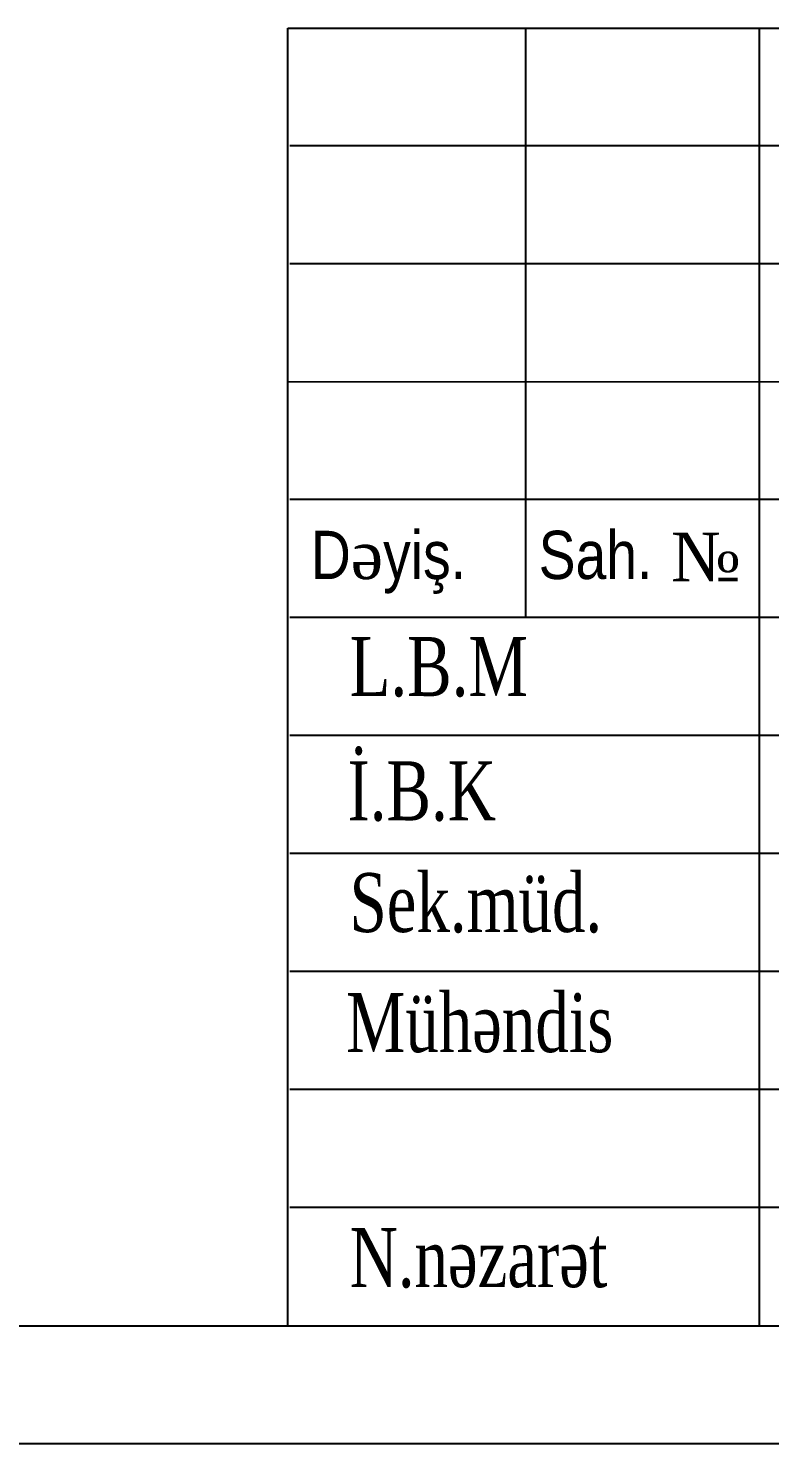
# Model space of a CAD drawing. Header units: millimetres. Extents: x 806395 to 2097197, y -233789 to 193681.
# Drawn here: x 2076196 to 2079478, y -233789 to -227521 of the extents above; entities that cross this region are included whole.
import ezdxf

# ---------------------------------------------------------------- set-up
doc = ezdxf.new("R2010")
doc.units = ezdxf.units.MM
doc.styles.add('400', font='times.ttf', dxfattribs={"width": 0.75, "height": 300})
doc.styles.add('RomanS', font='times.ttf', dxfattribs={"height": 300})
doc.styles.add('style6', font='ARIALN.TTF', dxfattribs={"height": 300})

# ---------------------------------------------------------------- blocks, each defined once
blk = doc.blocks.new('ntnntyht')
at = {"lineweight": 25, "ltscale": 15}
for p, q in [((1983715.1, -50107.4), (1983715.1, -44360.7)), ((1983715.1, -44360.7), (2003044.9, -44360.7)), ((1984768, -46968.9), (1984768, -44360.8)), ((1985802.3, -50107.4), (1985802.3, -44360.7)), ((1983723.2, -44879.2), (1990506.7, -44879.2)), ((1983723.2, -45401.6), (1990506.7, -45401.6)), ((1990494, -45931.4), (1983713.7, -45926.7)), ((1983723.2, -46446.5), (1990506.7, -46446.5)), ((1983723.2, -46968.9), (1990506.7, -46968.9)), ((1983723.2, -47491.3), (1990506.7, -47491.3)), ((1983723.2, -48013.7), (1990506.7, -48013.7)), ((1983723.2, -48536.2), (1990506.7, -48536.2)), ((1983723.2, -49058.6), (1990506.7, -49058.6)), ((1983723.2, -49581), (1990506.7, -49581))]:
    blk.add_line(p, q, dxfattribs=at)
at = {"lineweight": 5, "ltscale": 15}
for p, q in [((1983715.1, -44360.7), (1985804.8, -44360.7)), ((1985804.8, -44360.7), (1987894.5, -44360.7))]:
    blk.add_line(p, q, dxfattribs=at)
at = {"color": 1, "lineweight": 25, "ltscale": 15}
blk.add_line((1963653.9, -50106.1), (2003044.9, -50106.1), dxfattribs=at)
at = {"color": 1, "lineweight": 25}
blk.add_line((2003567.4, -50628.5), (1961564.2, -50628.5), dxfattribs=at)
at = {"lineweight": 25, "attachment_point": 1}
for s, insert, char_height, width, style in [('D{\\fTimes New Roman|b0|i0|c238|p18;ə\\fArial Narrow|b0|i0|c238|p34;yiş.}', (1983816.7, -46585.9), 213.615, 6455.657, 'style6'), ('{\\fArial Narrow|b0|i0|c238|p34; Sah.}', (1984756.8, -46585.9), 213.615, 6455.657, 'style6'), ('№ ', (1985410.2, -46594.2), 215.16, 5863.99, 'RomanS')]:
    blk.add_mtext(s, dxfattribs=dict(at, insert=insert, char_height=char_height, width=width, style=style))
at = {"lineweight": 25, "ltscale": 15, "char_height": 261.211, "width": 7882.484, "attachment_point": 1, "style": '400'}
for s, insert in [('{\\fTimes New Roman|b0|i0|c238|p18;L}.{\\fTimes New Roman|b0|i0|c238|p18;B}.М', (1983988, -47056.5)), ('{\\fTimes New Roman|b0|i0|c238|p18;İ.B.K}', (1983978.7, -47606.9)), ('{\\fTimes New Roman|b0|i0|c238|p18;Sek}.{\\fTimes New Roman|b0|i0|c238|p18;müd.}', (1983988, -48101.4)), ('{\\fTimes New Roman|b0|i0|c238|p18;Mühəndis}', (1983971.9, -48633.4)), ('{\\fTimes New Roman|b0|i0|c238|p18;N.nəzarət}', (1983988, -49674))]:
    blk.add_mtext(s, dxfattribs=dict(at, insert=insert))

msp = doc.modelspace()

# ---------------------------------------------------------------- block references
at = {"color": 3, "xscale": 0.9999482669425764, "yscale": 0.9999482669425764, "zscale": 0.9999482669425764}
msp.add_blockref('ntnntyht', (93733.084, -183162.666), dxfattribs=at)

doc.saveas('drawing.dxf')
